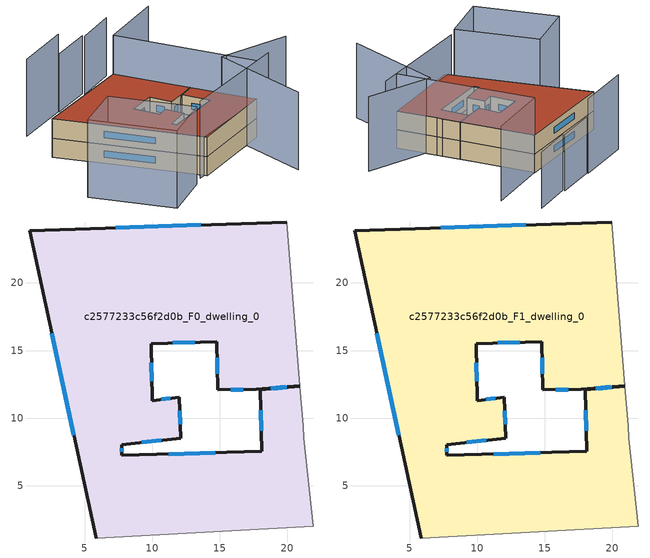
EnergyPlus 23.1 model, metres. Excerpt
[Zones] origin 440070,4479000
c2577233c56f2d0b_F0_dwelling_0
 floor ground (EU_floor_Construction): 19.97,24.52 20.93,12.39 17.69,12.13 14.87,12.08 14.78,15.66 9.92,15.52 10.01,11.3 12.02,11.55 12.11,8.52 7.76,8.04 7.76,7.23 18.13,7.55 18,12.11 20.94,12.34 21.17,9.44 21.22,8.51 21.92,2 5.84,1.12 0.94,23.88 z0
 wall outside (EU_wall_Construction): 19.97,24.52 0.94,23.88 5.84,1.12 / 20.94,12.34 18,12.11 18.13,7.55 7.76,7.23 7.76,8.04 12.11,8.52 12.02,11.55 10.01,11.3 9.92,15.52 14.78,15.66 14.87,12.08 17.69,12.13 20.93,12.39 z0:3
 wall adiabatic (EU_wall_Construction): 5.84,1.12 21.92,2 21.22,8.51 21.17,9.44 20.94,12.34 / 20.93,12.39 19.97,24.52 z0:3
 window (EU_Window_Construction): 2.58,16.27 4.2,8.73 / 13.61,24.3 7.3,24.09 / 18.78,12.22 19.85,12.31 / 15.81,12.1 16.75,12.11 / 14.81,14.46 14.84,13.28 / 11.54,15.56 13.15,15.61 / 9.98,12.71 9.95,14.11 / 11.35,11.46 10.68,11.38 / 12.08,9.53 12.05,10.53 / 9.22,8.2 10.66,8.36 / 7.76,7.5 7.76,7.77 / 14.66,7.44 11.23,7.34 / 18.04,10.58 18.08,9.07 / 19.96,12.26 18.98,12.19 z1:2
c2577233c56f2d0b_F1_dwelling_0
 floor to c2577233c56f2d0b_F0_dwelling_0 (EU_floor_Construction): 19.97,24.52 20.93,12.39 17.69,12.13 14.87,12.08 14.78,15.66 9.92,15.52 10.01,11.3 12.02,11.55 12.11,8.52 7.76,8.04 7.76,7.23 18.13,7.55 18,12.11 20.94,12.34 21.17,9.44 21.22,8.51 21.92,2 5.84,1.12 0.94,23.88 z3
 wall outside (EU_wall_Construction): 19.97,24.52 0.94,23.88 5.84,1.12 / 20.94,12.34 18,12.11 18.13,7.55 7.76,7.23 7.76,8.04 12.11,8.52 12.02,11.55 10.01,11.3 9.92,15.52 14.78,15.66 14.87,12.08 17.69,12.13 20.93,12.39 z3:6
 wall adiabatic (EU_wall_Construction): 5.84,1.12 21.92,2 21.22,8.51 21.17,9.44 20.94,12.34 / 20.93,12.39 19.97,24.52 z3:6
 window (EU_Window_Construction): 2.58,16.27 4.2,8.73 / 13.61,24.3 7.3,24.09 / 18.78,12.22 19.85,12.31 / 15.81,12.1 16.75,12.11 / 14.81,14.46 14.84,13.28 / 11.54,15.56 13.15,15.61 / 9.98,12.71 9.95,14.11 / 11.35,11.46 10.68,11.38 / 12.08,9.53 12.05,10.53 / 9.22,8.2 10.66,8.36 / 7.76,7.5 7.76,7.77 / 14.66,7.44 11.23,7.34 / 18.04,10.58 18.08,9.07 / 19.96,12.26 18.98,12.19 z4:5
 roof outside (EU_roof_Construction): 21.92,2 21.22,8.51 21.17,9.44 20.94,12.34 18,12.11 18.13,7.55 7.76,7.23 7.76,8.04 12.11,8.52 12.02,11.55 10.01,11.3 9.92,15.52 14.78,15.66 14.87,12.08 17.69,12.13 20.93,12.39 19.97,24.52 0.94,23.88 5.84,1.12 z6
shading: 4.59,1.54 25.15,1.94 / 14.37,-9.11 20.62,7.05 / 20.62,7.05 31.7,2.77 / 21.79,1.88 19.85,24.51 / 19.85,24.51 31.95,25.54 / 16.32,31.62 5.96,30.94 / -0.33,14.02 2.45,0.9 / 2.45,0.9 -6.73,-1.04 / -6.73,-1.04 -9.51,12.08 / -9.51,12.08 -0.33,14.02 z0:12; 2.79,24.15 3.36,12.71 z0:3; 23.89,31.91 16.33,31.41 / 31.42,32.19 23.88,31.51 z0:9
[Building]
EU S2 Campaign: North Axis=0; Terrain=City; Solar Distribution=FullExterior
[Site:Location]
Madrid: Latitude=40.5; Longitude=-3.5; Time Zone=1; Elevation=609
[SizingPeriod:WeatherFileDays]
AnnualSizingPeriod: Begin Month=1; Begin Day of Month=1; End Month=12; End Day of Month=31; Day of Week for Start Day=Monday; Use Weather File Daylight Saving Period=No; Use Weather File Rain and Snow Indicators=No
[MATERIAL]
EU_InternalMass_Material: Roughness=MediumRough; Thickness=0.1; Conductivity=1; Density=1800; Specific Heat=900; Thermal Absorptance=0.9; Solar Absorptance=0.7; Visible Absorptance=0.7
[MATERIAL:NOMASS] Roughness=MediumRough; Thermal Absorptance=0.9; Solar Absorptance=0.7; Visible Absorptance=0.7
Name | Thermal Resistance
EU_wall_NoMass | 0.459673
EU_roof_NoMass | 0.495815
EU_floor_NoMass | 0.788942
[WINDOWMATERIAL:SIMPLEGLAZINGSYSTEM]
EU_Window_SimpleGlazing: UFactor=4.26103; Solar Heat Gain Coefficient=0.85; Visible Transmittance=0.85
[CONSTRUCTION]
EU_wall_Construction: EU_wall_NoMass
EU_roof_Construction: EU_roof_NoMass
EU_floor_Construction: EU_floor_NoMass
EU_Window_Construction: EU_Window_SimpleGlazing
EU_InternalMass_Construction: EU_InternalMass_Material
[ZONE] Type=1; Multiplier=1; Ceiling Height=autocalculate; Volume=1043.96; Floor Area=autocalculate; Part of Total Floor Area=Yes
c2577233c56f2d0b_F0_dwelling_0; c2577233c56f2d0b_F1_dwelling_0
[INTERNALMASS] Construction=EU_InternalMass_Construction; Surface Area=347.997
Name | Zone or ZoneList
c2577233c56f2d0b_F0_dwelling_0_EU_InternalMass | c2577233c56f2d0b_F0_dwelling_0
c2577233c56f2d0b_F1_dwelling_0_EU_InternalMass | c2577233c56f2d0b_F1_dwelling_0
[OTHEREQUIPMENT] Fuel Type=Electricity; Design Level Calculation Method=Watts/Area; Power per Zone Floor Area=1; Fraction Latent=0; Fraction Radiant=0; Fraction Lost=0; Carbon Dioxide Generation Rate=0; EndUse Subcategory=EU_Step8_InternalGains
Name | Zone or ZoneList or Space or SpaceList | Schedule
EU_Step8_InternalGain_c2577233c56f2d0b_F0_dwelling_0_f000 | c2577233c56f2d0b_F0_dwelling_0 | EU_Step8_GainSchedule_c2577233c56f2d0b_F0_dwelling_0_f000
EU_Step8_InternalGain_c2577233c56f2d0b_F1_dwelling_0_f000 | c2577233c56f2d0b_F1_dwelling_0 | EU_Step8_GainSchedule_c2577233c56f2d0b_F1_dwelling_0_f000
[ZONEVENTILATION:DESIGNFLOWRATE] Schedule=EU_AlwaysOn; Design Flow Rate Calculation Method=AirChanges/Hour; Air Changes per Hour=0.719161; Ventilation Type=Natural; Fan Pressure Rise=0; Fan Total Efficiency=1; Constant Term Coefficient=1; Temperature Term Coefficient=0; Velocity Term Coefficient=0; Velocity Squared Term Coefficient=0; Minimum Indoor Temperature=-100; Maximum Indoor Temperature=100; Delta Temperature=-100; Minimum Outdoor Temperature=-100; Maximum Outdoor Temperature=100; Maximum Wind Speed=40
Name | Zone or ZoneList or Space or SpaceList
EU_ConstantAir_c2577233c56f2d0b_F0_dwelling_0 | c2577233c56f2d0b_F0_dwelling_0
EU_ConstantAir_c2577233c56f2d0b_F1_dwelling_0 | c2577233c56f2d0b_F1_dwelling_0
[HVACTEMPLATE:THERMOSTAT] Constant Heating Setpoint=20; Constant Cooling Setpoint=50
EU_HeatOnly_c2577233c56f2d0b_F0_dwelling_0; EU_HeatOnly_c2577233c56f2d0b_F1_dwelling_0
[HVACTEMPLATE:ZONE:IDEALLOADSAIRSYSTEM] System Availability Schedule=EU_AlwaysOn; Maximum Heating Supply Air Temperature=50; Minimum Cooling Supply Air Temperature=13; Maximum Heating Supply Air Humidity Ratio=0.0156; Minimum Cooling Supply Air Humidity Ratio=0.0077; Heating Limit=NoLimit; Cooling Limit=NoLimit; Heating Availability Schedule=EU_AlwaysOn; Cooling Availability Schedule=EU_CoolingOff; Dehumidification Control Type=ConstantSensibleHeatRatio; Cooling Sensible Heat Ratio=0.7; Dehumidification Setpoint=60; Humidification Control Type=None; Humidification Setpoint=30; Outdoor Air Method=None; Outdoor Air Flow Rate per Person=0.00944; Outdoor Air Flow Rate per Zone Floor Area=0; Outdoor Air Flow Rate per Zone=0; Demand Controlled Ventilation Type=None; Outdoor Air Economizer Type=NoEconomizer; Heat Recovery Type=None; Sensible Heat Recovery Effectiveness=0.7; Latent Heat Recovery Effectiveness=0.65
Name | Template Thermostat
c2577233c56f2d0b_F0_dwelling_0 | EU_HeatOnly_c2577233c56f2d0b_F0_dwelling_0
c2577233c56f2d0b_F1_dwelling_0 | EU_HeatOnly_c2577233c56f2d0b_F1_dwelling_0
[SIZING:ZONE] Zone Cooling Design Supply Air Temperature Input Method=SupplyAirTemperature; Zone Cooling Design Supply Air Temperature=13; Zone Heating Design Supply Air Temperature Input Method=SupplyAirTemperature; Zone Heating Design Supply Air Temperature=50; Zone Cooling Design Supply Air Humidity Ratio=0.008; Zone Heating Design Supply Air Humidity Ratio=0.008; Cooling Design Air Flow Method=DesignDay; Cooling Design Air Flow Rate=0; Cooling Minimum Air Flow per Zone Floor Area=0.000762; Cooling Minimum Air Flow=0; Cooling Minimum Air Flow Fraction=0.2; Heating Design Air Flow Method=DesignDay; Heating Design Air Flow Rate=0; Heating Maximum Air Flow per Zone Floor Area=0.002032; Heating Maximum Air Flow=0.141576; Heating Maximum Air Flow Fraction=0.3; Account for Dedicated Outdoor Air System=No; Dedicated Outdoor Air System Control Strategy=NeutralSupplyAir; Dedicated Outdoor Air Low Setpoint Temperature for Design=autosize; Dedicated Outdoor Air High Setpoint Temperature for Design=autosize; Zone Load Sizing Method=Sensible Load Only No Latent Load; Zone Latent Cooling Design Supply Air Humidity Ratio Input Method=HumidityRatioDifference; Zone Cooling Design Supply Air Humidity Ratio Difference=0.005; Zone Latent Heating Design Supply Air Humidity Ratio Input Method=HumidityRatioDifference; Zone Humidification Design Supply Air Humidity Ratio Difference=0.005
c2577233c56f2d0b_F0_dwelling_0; c2577233c56f2d0b_F1_dwelling_0
[SCHEDULE:CONSTANT]
Name | Hourly Value
EU_AlwaysOn | 1
EU_CoolingOff | 0
[SCHEDULE:FILE] Column Number=1; Rows to Skip at Top=0; Number of Hours of Data=8760; Column Separator=Comma; Interpolate to Timestep=No; Minutes per Item=60; Adjust Schedule for Daylight Savings=Yes
Name | File
EU_Step8_GainSchedule_c2577233c56f2d0b_F0_dwelling_0_f000 | ../../schedules/c2577233c56f2d0b/c2577233c56f2d0b_F0_dwelling_0_f000_gain.csv
EU_Step8_GainSchedule_c2577233c56f2d0b_F1_dwelling_0_f000 | ../../schedules/c2577233c56f2d0b/c2577233c56f2d0b_F1_dwelling_0_f000_gain.csv
